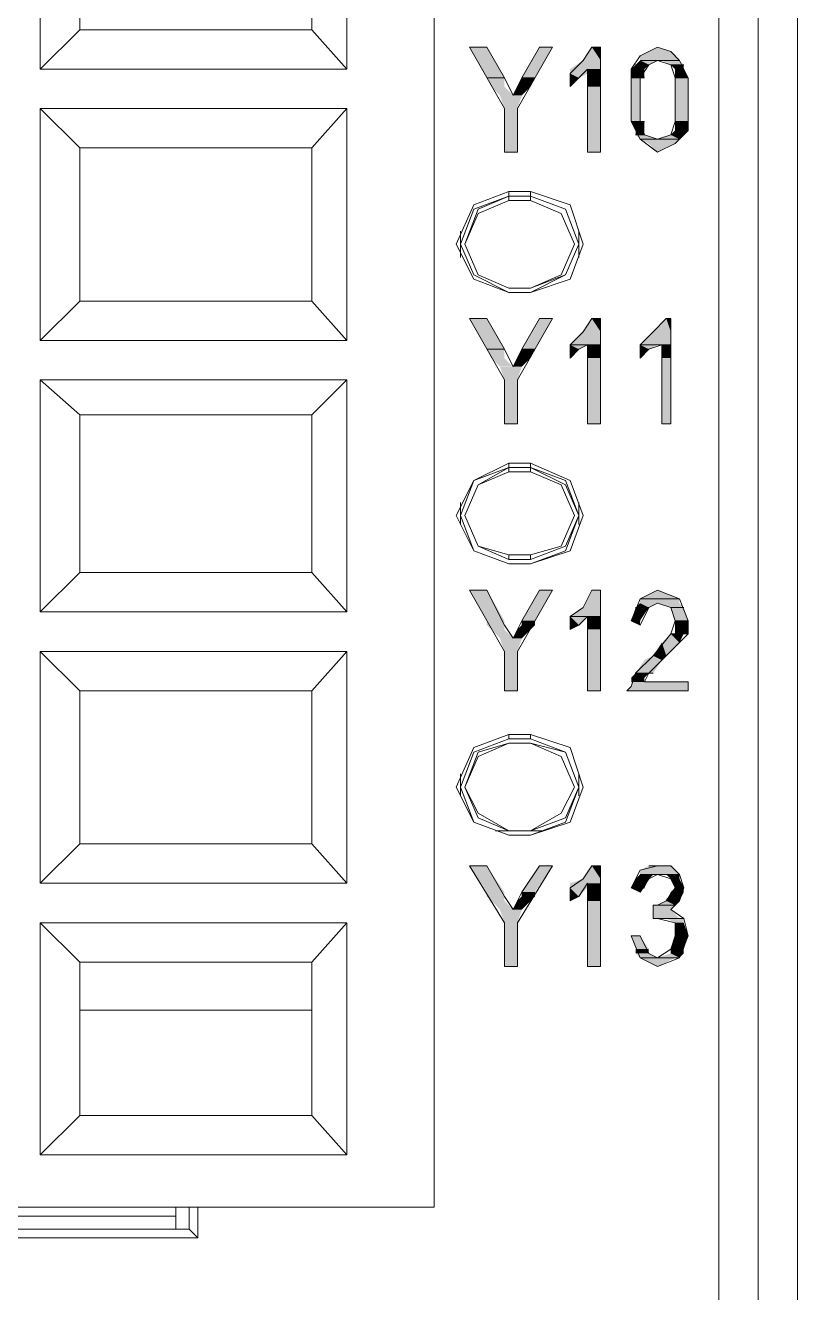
# Model space of a CAD drawing. Header units: millimetres. Extents: x -11 to 1219, y 0 to 1751.
# Drawn here: x 242.86 to 252.85, y 892.96 to 909.36 of the extents above; entities that cross this region are included whole.
import ezdxf

# ---------------------------------------------------------------- set-up
doc = ezdxf.new("R2010")
doc.units = ezdxf.units.MM
doc.header["$LTSCALE"] = 10
doc.layers.add('_MULTI_WIRE', color=9, linetype='CONTINUOUS')
doc.layers.add('PDF_Geometry', color=7, linetype='CONTINUOUS', true_color=0x151d1f)
doc.layers.add('PDF_Solid Fills', color=7, linetype='CONTINUOUS', true_color=0x070809)
doc.layers.get('_MULTI_WIRE').off()

# ---------------------------------------------------------------- blocks, each defined once
blk = doc.blocks.new('DVP-28SWS211R')
at = {"layer": 'PDF_Geometry', "color": 7, "lineweight": 9, "true_color": 0xffffff}
for p, q in [((0, 0), (0, -90.359)), ((45.208, -90.359), (45.208, 0)), ((-0.51, -0.453), (-0.51, -89.906)), ((45.718, -0.453), (45.718, -89.906)), ((41.525, -37.956), (41.525, -70.418)), ((36.427, -52.686), (36.427, -55.688)), ((40.392, -55.688), (40.392, -52.686)), ((36.937, -55.178), (36.937, -53.196)), ((39.939, -53.196), (39.939, -55.178)), ((36.427, -55.688), (36.937, -55.178)), ((36.937, -55.178), (39.939, -55.178)), ((39.939, -55.178), (40.392, -55.688)), ((41.979, -55.405), (42.205, -55.405)), ((42.205, -55.405), (41.979, -55.405)), ((42.205, -55.405), (41.979, -55.405)), ((41.979, -55.405), (42.432, -56.198)), ((42.432, -55.801), (42.205, -55.405)), ((42.602, -56.198), (43.055, -55.405)), ((42.885, -55.405), (42.658, -55.801)), ((42.885, -55.405), (43.055, -55.405)), ((43.055, -55.405), (42.885, -55.405)), ((43.055, -55.405), (42.885, -55.405)), ((43.565, -55.405), (43.452, -55.575)), ((43.565, -55.405), (43.678, -55.405)), ((43.678, -55.405), (43.565, -55.405)), ((43.678, -55.405), (43.565, -55.405)), ((43.678, -56.765), (43.678, -55.405)), ((44.415, -55.405), (44.188, -55.518)), ((44.585, -55.462), (44.415, -55.405)), ((43.452, -55.575), (43.282, -55.745)), ((44.188, -55.518), (44.075, -55.688)), ((44.188, -55.575), (44.415, -55.575)), ((44.415, -55.575), (44.188, -55.575)), ((44.188, -55.575), (44.415, -55.575)), ((44.415, -55.575), (44.188, -55.575)), ((44.301, -55.632), (44.415, -55.575)), ((44.415, -55.575), (44.698, -55.575)), ((44.698, -55.575), (44.415, -55.575)), ((44.415, -55.575), (44.698, -55.575)), ((44.698, -55.575), (44.415, -55.575)), ((44.415, -55.575), (44.585, -55.632)), ((44.698, -55.575), (44.585, -55.462)), ((44.811, -55.801), (44.698, -55.575)), ((36.427, -55.688), (40.392, -55.688)), ((43.282, -55.745), (43.282, -55.915)), ((43.395, -55.802), (43.508, -55.688)), ((43.508, -55.688), (43.508, -56.765)), ((44.075, -55.688), (44.075, -56.085)), ((44.131, -55.632), (44.301, -55.632)), ((44.301, -55.632), (44.131, -55.632)), ((44.131, -55.632), (44.301, -55.632)), ((44.301, -55.632), (44.131, -55.632)), ((44.188, -55.802), (44.301, -55.632)), ((44.585, -55.632), (44.754, -55.632)), ((44.754, -55.632), (44.585, -55.632)), ((44.585, -55.632), (44.754, -55.632)), ((44.754, -55.632), (44.585, -55.632)), ((44.585, -55.632), (44.641, -55.802)), ((42.205, -55.802), (42.432, -55.802)), ((42.432, -55.802), (42.205, -55.802)), ((42.205, -55.802), (42.432, -55.802)), ((42.432, -55.802), (42.205, -55.802)), ((42.545, -56.028), (42.432, -55.801)), ((42.658, -55.801), (42.545, -56.028)), ((42.658, -55.802), (42.828, -55.802)), ((42.828, -55.802), (42.658, -55.802)), ((42.658, -55.802), (42.828, -55.802)), ((42.828, -55.802), (42.658, -55.802)), ((43.282, -55.915), (43.395, -55.802)), ((44.075, -55.802), (44.188, -55.802)), ((44.188, -55.802), (44.075, -55.802)), ((44.075, -55.802), (44.245, -55.802)), ((44.188, -55.802), (44.075, -55.802)), ((44.075, -55.802), (44.188, -55.802)), ((44.188, -55.802), (44.075, -55.802)), ((44.075, -55.802), (44.188, -55.802)), ((44.188, -55.802), (44.075, -55.802)), ((44.245, -55.802), (44.188, -55.802)), ((44.188, -56.085), (44.188, -55.802)), ((44.641, -55.802), (44.811, -55.802)), ((44.811, -55.802), (44.641, -55.802)), ((44.641, -55.802), (44.811, -55.802)), ((44.811, -55.802), (44.641, -55.802)), ((44.641, -55.802), (44.811, -55.802)), ((44.811, -55.802), (44.641, -55.802)), ((44.641, -55.802), (44.811, -55.802)), ((44.811, -55.802), (44.641, -55.802)), ((44.641, -55.802), (44.641, -56.085)), ((44.811, -56.085), (44.811, -55.801)), ((44.075, -56.085), (44.075, -56.368)), ((44.188, -56.368), (44.188, -56.085)), ((44.641, -56.085), (44.641, -56.368)), ((44.811, -56.481), (44.811, -56.085)), ((40.392, -56.198), (36.427, -56.198)), ((36.937, -56.708), (36.427, -56.198)), ((36.427, -56.198), (36.427, -59.201)), ((40.392, -56.198), (39.939, -56.708)), ((40.392, -59.201), (40.392, -56.198)), ((42.432, -56.198), (42.432, -56.765)), ((42.602, -56.765), (42.602, -56.198)), ((44.075, -56.368), (44.188, -56.368)), ((44.188, -56.368), (44.075, -56.368)), ((44.075, -56.368), (44.188, -56.368)), ((44.188, -56.368), (44.075, -56.368)), ((44.075, -56.368), (44.245, -56.368)), ((44.245, -56.368), (44.075, -56.368)), ((44.075, -56.368), (44.245, -56.368)), ((44.245, -56.368), (44.075, -56.368)), ((44.075, -56.368), (44.188, -56.595)), ((44.245, -56.538), (44.188, -56.368)), ((44.641, -56.368), (44.585, -56.538)), ((44.641, -56.368), (44.811, -56.368)), ((44.811, -56.368), (44.641, -56.368)), ((44.641, -56.368), (44.811, -56.368)), ((44.811, -56.368), (44.641, -56.368)), ((44.641, -56.368), (44.811, -56.368)), ((44.811, -56.368), (44.641, -56.368)), ((44.641, -56.368), (44.811, -56.368)), ((44.811, -56.368), (44.641, -56.368)), ((44.131, -56.538), (44.245, -56.538)), ((44.245, -56.538), (44.131, -56.538)), ((44.131, -56.538), (44.245, -56.538)), ((44.245, -56.538), (44.131, -56.538)), ((44.415, -56.595), (44.245, -56.538)), ((44.585, -56.538), (44.415, -56.595)), ((44.585, -56.538), (44.754, -56.538)), ((44.754, -56.538), (44.585, -56.538)), ((44.585, -56.538), (44.754, -56.538)), ((44.754, -56.538), (44.585, -56.538)), ((44.641, -56.651), (44.811, -56.481)), ((39.939, -56.708), (36.937, -56.708)), ((36.937, -58.691), (36.937, -56.708)), ((39.939, -56.708), (39.939, -58.691)), ((44.188, -56.595), (44.415, -56.595)), ((44.415, -56.595), (44.188, -56.595)), ((44.188, -56.595), (44.415, -56.595)), ((44.415, -56.595), (44.188, -56.595)), ((44.188, -56.595), (44.415, -56.765)), ((44.415, -56.595), (44.698, -56.595)), ((44.698, -56.595), (44.415, -56.595)), ((44.415, -56.595), (44.698, -56.595)), ((44.698, -56.595), (44.415, -56.595)), ((44.415, -56.765), (44.641, -56.651)), ((42.432, -56.765), (42.602, -56.765)), ((42.602, -56.765), (42.432, -56.765)), ((42.432, -56.765), (42.602, -56.765)), ((43.508, -56.765), (43.678, -56.765)), ((43.678, -56.765), (43.508, -56.765)), ((43.508, -56.765), (43.678, -56.765)), ((42.035, -57.444), (42.488, -57.274)), ((42.035, -57.501), (42.488, -57.331)), ((42.488, -57.331), (42.092, -57.501)), ((42.488, -57.388), (42.092, -57.558)), ((42.772, -57.274), (42.488, -57.274)), ((42.488, -57.274), (42.488, -57.331)), ((42.488, -57.331), (42.772, -57.331)), ((42.772, -57.331), (42.488, -57.331)), ((42.488, -57.331), (42.488, -57.388)), ((42.772, -57.388), (42.488, -57.388)), ((42.772, -57.331), (42.772, -57.274)), ((43.282, -57.444), (42.772, -57.274)), ((42.772, -57.331), (42.772, -57.388)), ((42.772, -57.331), (43.225, -57.501)), ((43.225, -57.501), (42.772, -57.331)), ((42.772, -57.388), (43.168, -57.558)), ((41.809, -57.954), (42.035, -57.444)), ((41.865, -57.954), (42.035, -57.501)), ((42.092, -57.501), (41.922, -57.954)), ((42.092, -57.558), (41.922, -57.954)), ((43.168, -57.558), (43.338, -57.954)), ((43.225, -57.501), (43.395, -57.954)), ((43.395, -57.954), (43.225, -57.501)), ((43.452, -57.954), (43.282, -57.444)), ((41.865, -58.124), (41.865, -57.784)), ((43.395, -58.124), (43.395, -57.784)), ((42.035, -58.407), (41.809, -57.954)), ((42.035, -58.351), (41.865, -57.954)), ((41.922, -57.954), (42.092, -58.351)), ((41.922, -57.954), (42.092, -58.351)), ((43.338, -57.954), (43.168, -58.351)), ((43.395, -57.954), (43.225, -58.351)), ((43.225, -58.351), (43.395, -57.954)), ((43.282, -58.407), (43.452, -57.954)), ((42.488, -58.577), (42.035, -58.351)), ((42.092, -58.351), (42.488, -58.521)), ((42.092, -58.351), (42.488, -58.521)), ((43.225, -58.351), (42.772, -58.577)), ((43.168, -58.351), (42.772, -58.521)), ((42.772, -58.521), (43.225, -58.351)), ((42.488, -58.577), (42.035, -58.407)), ((42.772, -58.521), (42.488, -58.521)), ((42.488, -58.521), (42.772, -58.521)), ((42.488, -58.521), (42.488, -58.521)), ((42.772, -58.577), (43.282, -58.407)), ((42.772, -58.521), (42.772, -58.521)), ((36.427, -59.201), (36.937, -58.691)), ((36.937, -58.691), (39.939, -58.691)), ((39.939, -58.691), (40.392, -59.201)), ((42.772, -58.577), (42.488, -58.577)), ((42.488, -58.577), (42.772, -58.577)), ((42.488, -58.577), (42.488, -58.577)), ((42.772, -58.577), (42.772, -58.577)), ((41.979, -58.917), (42.205, -58.917)), ((42.205, -58.917), (41.979, -58.917)), ((42.205, -58.917), (41.979, -58.917)), ((41.979, -58.917), (42.432, -59.71)), ((42.432, -59.314), (42.205, -58.917)), ((42.602, -59.71), (43.055, -58.917)), ((42.885, -58.917), (42.658, -59.314)), ((42.885, -58.917), (43.055, -58.917)), ((43.055, -58.917), (42.885, -58.917)), ((43.055, -58.917), (42.885, -58.917)), ((43.565, -58.917), (43.452, -59.087)), ((43.565, -58.917), (43.678, -58.917)), ((43.678, -58.917), (43.565, -58.917)), ((43.678, -58.917), (43.565, -58.917)), ((43.678, -60.277), (43.678, -58.917)), ((44.528, -58.917), (44.358, -59.087)), ((44.528, -58.917), (44.585, -58.917)), ((44.585, -58.917), (44.528, -58.917)), ((44.585, -58.917), (44.528, -58.917)), ((44.585, -60.277), (44.585, -58.917)), ((36.427, -59.201), (40.392, -59.201)), ((43.452, -59.087), (43.282, -59.257)), ((44.358, -59.087), (44.188, -59.257)), ((42.205, -59.314), (42.432, -59.314)), ((42.432, -59.314), (42.205, -59.314)), ((42.205, -59.314), (42.432, -59.314)), ((42.432, -59.314), (42.205, -59.314)), ((42.545, -59.54), (42.432, -59.314)), ((42.658, -59.314), (42.545, -59.54)), ((42.658, -59.314), (42.828, -59.314)), ((42.828, -59.314), (42.658, -59.314)), ((42.658, -59.314), (42.828, -59.314)), ((42.828, -59.314), (42.658, -59.314)), ((43.282, -59.257), (43.508, -59.257)), ((43.508, -59.257), (43.282, -59.257)), ((43.282, -59.257), (43.508, -59.257)), ((43.508, -59.257), (43.282, -59.257)), ((43.282, -59.257), (43.282, -59.427)), ((43.282, -59.427), (43.395, -59.314)), ((43.395, -59.314), (43.508, -59.257)), ((43.508, -59.257), (43.678, -59.257)), ((43.678, -59.257), (43.508, -59.257)), ((43.508, -59.257), (43.678, -59.257)), ((43.678, -59.257), (43.508, -59.257)), ((43.508, -59.257), (43.508, -60.277)), ((44.188, -59.257), (44.415, -59.257)), ((44.415, -59.257), (44.188, -59.257)), ((44.188, -59.257), (44.471, -59.257)), ((44.415, -59.257), (44.188, -59.257)), ((44.188, -59.257), (44.188, -59.427)), ((44.188, -59.427), (44.301, -59.314)), ((44.301, -59.314), (44.471, -59.257)), ((44.471, -59.257), (44.415, -59.257)), ((44.471, -59.257), (44.585, -59.257)), ((44.585, -59.257), (44.471, -59.257)), ((44.471, -59.257), (44.585, -59.257)), ((44.585, -59.257), (44.471, -59.257)), ((44.471, -59.257), (44.471, -60.277)), ((40.392, -59.71), (36.427, -59.71)), ((36.937, -60.164), (36.427, -59.71)), ((36.427, -59.71), (36.427, -62.713)), ((40.392, -59.71), (39.939, -60.164)), ((40.392, -62.713), (40.392, -59.71)), ((42.432, -59.71), (42.432, -60.277)), ((42.602, -60.277), (42.602, -59.71)), ((39.939, -60.164), (36.937, -60.164)), ((36.937, -62.203), (36.937, -60.164)), ((39.939, -60.164), (39.939, -62.203)), ((42.432, -60.277), (42.602, -60.277)), ((42.602, -60.277), (42.432, -60.277)), ((42.432, -60.277), (42.602, -60.277)), ((43.508, -60.277), (43.678, -60.277)), ((43.678, -60.277), (43.508, -60.277)), ((43.508, -60.277), (43.678, -60.277)), ((44.471, -60.277), (44.585, -60.277)), ((44.585, -60.277), (44.471, -60.277)), ((44.471, -60.277), (44.585, -60.277)), ((42.035, -61.013), (42.488, -60.787)), ((42.035, -61.013), (42.488, -60.843)), ((42.488, -60.843), (42.092, -61.07)), ((42.772, -60.787), (42.488, -60.787)), ((42.488, -60.787), (42.488, -60.843)), ((42.488, -60.843), (42.772, -60.843)), ((42.772, -60.843), (42.488, -60.843)), ((42.488, -60.843), (42.488, -60.9)), ((42.772, -60.843), (42.772, -60.787)), ((43.282, -61.013), (42.772, -60.787)), ((42.772, -60.843), (42.772, -60.9)), ((42.772, -60.843), (43.225, -61.07)), ((42.772, -60.843), (43.225, -61.013)), ((42.488, -60.9), (42.092, -61.07)), ((42.772, -60.9), (42.488, -60.9)), ((43.168, -61.07), (42.772, -60.9)), ((41.809, -61.467), (42.035, -61.013)), ((41.865, -61.467), (42.035, -61.013)), ((42.092, -61.07), (41.922, -61.467)), ((42.092, -61.07), (41.922, -61.467)), ((43.338, -61.467), (43.168, -61.07)), ((43.225, -61.013), (43.395, -61.467)), ((43.225, -61.07), (43.395, -61.467)), ((43.452, -61.467), (43.282, -61.013)), ((41.865, -61.58), (41.865, -61.297)), ((43.395, -61.58), (43.395, -61.297)), ((42.035, -61.92), (41.809, -61.467)), ((42.035, -61.92), (41.865, -61.467)), ((41.922, -61.467), (42.092, -61.863)), ((41.922, -61.467), (42.092, -61.863)), ((43.168, -61.863), (43.338, -61.467)), ((43.395, -61.467), (43.225, -61.863)), ((43.395, -61.467), (43.225, -61.92)), ((43.282, -61.92), (43.452, -61.467)), ((42.488, -62.09), (42.035, -61.92)), ((42.488, -62.09), (42.035, -61.92)), ((42.092, -61.863), (42.488, -62.033)), ((42.092, -61.863), (42.488, -61.976)), ((42.488, -61.976), (42.488, -62.033)), ((42.488, -61.976), (42.772, -61.976)), ((43.225, -61.863), (42.772, -62.033)), ((42.772, -61.976), (43.168, -61.863)), ((43.225, -61.92), (42.772, -62.09)), ((42.772, -62.09), (43.282, -61.92)), ((42.772, -62.033), (42.772, -61.976)), ((42.488, -62.033), (42.772, -62.033)), ((42.772, -62.09), (42.488, -62.09)), ((42.488, -62.09), (42.772, -62.09)), ((42.488, -62.09), (42.488, -62.09)), ((42.772, -62.09), (42.772, -62.09)), ((36.427, -62.713), (36.937, -62.203)), ((36.937, -62.203), (39.939, -62.203)), ((39.939, -62.203), (40.392, -62.713)), ((41.979, -62.43), (42.205, -62.43)), ((42.205, -62.43), (41.979, -62.43)), ((42.205, -62.43), (41.979, -62.43)), ((41.979, -62.43), (42.432, -63.223)), ((42.432, -62.883), (42.205, -62.43)), ((42.602, -63.223), (43.055, -62.43)), ((42.885, -62.43), (42.658, -62.826)), ((42.885, -62.43), (43.055, -62.43)), ((43.055, -62.43), (42.885, -62.43)), ((43.055, -62.43), (42.885, -62.43)), ((43.565, -62.43), (43.452, -62.656)), ((43.565, -62.43), (43.678, -62.43)), ((43.678, -62.43), (43.565, -62.43)), ((43.678, -62.43), (43.565, -62.43)), ((43.678, -63.733), (43.678, -62.43)), ((44.188, -62.543), (44.415, -62.43)), ((44.415, -62.43), (44.698, -62.543)), ((44.075, -62.826), (44.188, -62.543)), ((44.188, -62.543), (44.698, -62.543)), ((44.698, -62.543), (44.188, -62.543)), ((44.188, -62.543), (44.698, -62.543)), ((44.698, -62.543), (44.188, -62.543)), ((44.415, -62.6), (44.301, -62.656)), ((44.585, -62.656), (44.415, -62.6)), ((44.698, -62.543), (44.811, -62.826)), ((36.427, -62.713), (40.392, -62.713)), ((43.452, -62.656), (43.282, -62.77)), ((43.282, -62.77), (43.508, -62.77)), ((43.508, -62.77), (43.282, -62.77)), ((43.282, -62.77), (43.508, -62.77)), ((43.508, -62.77), (43.282, -62.77)), ((43.282, -62.77), (43.282, -62.94)), ((43.395, -62.883), (43.508, -62.77)), ((43.508, -62.77), (43.678, -62.77)), ((43.678, -62.77), (43.508, -62.77)), ((43.508, -62.77), (43.678, -62.77)), ((43.678, -62.77), (43.508, -62.77)), ((43.508, -62.77), (43.508, -63.733)), ((44.131, -62.656), (44.301, -62.656)), ((44.301, -62.656), (44.131, -62.656)), ((44.131, -62.656), (44.301, -62.656)), ((44.301, -62.656), (44.131, -62.656)), ((44.301, -62.656), (44.188, -62.883)), ((44.585, -62.656), (44.754, -62.656)), ((44.754, -62.656), (44.585, -62.656)), ((44.585, -62.656), (44.754, -62.656)), ((44.754, -62.656), (44.585, -62.656)), ((44.641, -62.826), (44.585, -62.656)), ((42.545, -63.053), (42.432, -62.883)), ((42.658, -62.826), (42.545, -63.053)), ((43.282, -62.94), (43.395, -62.883)), ((44.075, -62.826), (44.188, -62.826)), ((44.188, -62.826), (44.075, -62.826)), ((44.075, -62.826), (44.188, -62.826)), ((44.188, -62.826), (44.075, -62.826)), ((44.075, -62.826), (44.188, -62.826)), ((44.188, -62.826), (44.075, -62.826)), ((44.075, -62.826), (44.188, -62.826)), ((44.188, -62.826), (44.075, -62.826)), ((44.188, -62.883), (44.075, -62.826)), ((44.585, -62.996), (44.641, -62.826)), ((44.641, -62.826), (44.811, -62.826)), ((44.811, -62.826), (44.641, -62.826)), ((44.641, -62.826), (44.811, -62.826)), ((44.811, -62.826), (44.641, -62.826)), ((44.641, -62.826), (44.811, -62.826)), ((44.811, -62.826), (44.641, -62.826)), ((44.641, -62.826), (44.811, -62.826)), ((44.811, -62.826), (44.641, -62.826)), ((44.811, -62.826), (44.811, -62.996)), ((44.358, -63.279), (44.585, -62.996)), ((44.698, -63.11), (44.471, -63.336)), ((44.641, -62.996), (44.585, -62.996)), ((44.585, -62.996), (44.754, -62.996)), ((44.754, -62.996), (44.641, -62.996)), ((44.641, -62.996), (44.811, -62.996)), ((44.754, -62.996), (44.641, -62.996)), ((44.811, -62.996), (44.698, -63.11)), ((44.811, -62.996), (44.754, -62.996)), ((40.392, -63.223), (36.427, -63.223)), ((36.937, -63.733), (36.427, -63.223)), ((36.427, -63.223), (36.427, -66.225)), ((40.392, -63.223), (39.939, -63.733)), ((40.392, -66.225), (40.392, -63.223)), ((42.432, -63.223), (42.432, -63.733)), ((42.602, -63.733), (42.602, -63.223)), ((44.131, -63.506), (44.358, -63.279)), ((44.471, -63.336), (44.301, -63.506)), ((44.075, -63.676), (44.131, -63.506)), ((44.131, -63.506), (44.301, -63.506)), ((44.301, -63.506), (44.131, -63.506)), ((44.131, -63.506), (44.358, -63.506)), ((44.301, -63.506), (44.131, -63.506)), ((44.301, -63.506), (44.245, -63.619)), ((44.245, -63.619), (44.811, -63.619)), ((44.811, -63.619), (44.245, -63.619)), ((44.245, -63.619), (44.811, -63.619)), ((44.358, -63.506), (44.301, -63.506)), ((44.811, -63.619), (44.811, -63.733)), ((39.939, -63.733), (36.937, -63.733)), ((36.937, -65.715), (36.937, -63.733)), ((39.939, -63.733), (39.939, -65.715)), ((42.432, -63.733), (42.602, -63.733)), ((42.602, -63.733), (42.432, -63.733)), ((42.432, -63.733), (42.602, -63.733)), ((43.508, -63.733), (43.678, -63.733)), ((43.678, -63.733), (43.508, -63.733)), ((43.508, -63.733), (43.678, -63.733)), ((44.018, -63.733), (44.075, -63.676)), ((44.018, -63.733), (44.811, -63.733)), ((44.811, -63.733), (44.018, -63.733)), ((44.811, -63.733), (44.018, -63.733)), ((42.035, -64.469), (42.488, -64.299)), ((42.488, -64.356), (42.035, -64.526)), ((42.092, -64.582), (42.488, -64.413)), ((42.488, -64.413), (42.092, -64.526)), ((42.772, -64.299), (42.488, -64.299)), ((42.488, -64.299), (42.488, -64.356)), ((42.772, -64.356), (42.488, -64.356)), ((42.488, -64.413), (42.772, -64.413)), ((42.772, -64.413), (42.488, -64.413)), ((42.488, -64.413), (42.488, -64.413)), ((42.772, -64.356), (42.772, -64.299)), ((43.282, -64.469), (42.772, -64.299)), ((42.772, -64.356), (43.225, -64.526)), ((42.772, -64.413), (42.772, -64.413)), ((42.772, -64.413), (43.168, -64.582)), ((43.225, -64.526), (42.772, -64.413)), ((41.809, -64.979), (42.035, -64.469)), ((42.035, -64.526), (41.865, -64.979)), ((42.092, -64.526), (41.922, -64.979)), ((41.922, -64.979), (42.092, -64.582)), ((43.168, -64.582), (43.338, -64.979)), ((43.225, -64.526), (43.395, -64.979)), ((43.395, -64.979), (43.225, -64.526)), ((43.452, -64.979), (43.282, -64.469)), ((41.865, -65.092), (41.865, -64.809)), ((43.395, -65.092), (43.395, -64.809)), ((42.035, -65.432), (41.809, -64.979)), ((41.865, -64.979), (42.035, -65.432)), ((42.092, -65.319), (41.922, -64.979)), ((41.922, -64.979), (42.092, -65.376)), ((43.338, -64.979), (43.168, -65.319)), ((43.395, -64.979), (43.225, -65.432)), ((43.225, -65.376), (43.395, -64.979)), ((43.282, -65.432), (43.452, -64.979)), ((42.488, -65.602), (42.035, -65.432)), ((42.035, -65.432), (42.488, -65.602)), ((42.488, -65.546), (42.092, -65.319)), ((42.092, -65.376), (42.488, -65.546)), ((43.168, -65.319), (42.772, -65.546)), ((42.772, -65.546), (43.225, -65.376)), ((43.225, -65.432), (42.772, -65.602)), ((42.772, -65.602), (43.282, -65.432)), ((42.942, -65.546), (42.318, -65.546)), ((42.772, -65.546), (42.488, -65.546)), ((42.488, -65.546), (42.772, -65.546)), ((42.488, -65.546), (42.488, -65.546)), ((42.772, -65.602), (42.488, -65.602)), ((42.488, -65.602), (42.772, -65.602)), ((42.488, -65.602), (42.488, -65.602)), ((42.772, -65.546), (42.772, -65.546)), ((42.772, -65.602), (42.772, -65.602)), ((36.427, -66.225), (36.937, -65.715)), ((36.937, -65.715), (39.939, -65.715)), ((39.939, -65.715), (40.392, -66.225)), ((41.979, -65.999), (42.205, -65.999)), ((42.205, -65.999), (41.979, -65.999)), ((42.205, -65.999), (41.979, -65.999)), ((41.979, -65.999), (42.432, -66.735)), ((42.432, -66.395), (42.205, -65.999)), ((42.602, -66.735), (43.055, -65.999)), ((42.885, -65.999), (42.658, -66.339)), ((42.885, -65.999), (43.055, -65.999)), ((43.055, -65.999), (42.885, -65.999)), ((43.055, -65.999), (42.885, -65.999)), ((43.565, -65.999), (43.452, -66.169)), ((43.565, -65.999), (43.678, -65.999)), ((43.678, -65.999), (43.565, -65.999)), ((43.678, -65.999), (43.565, -65.999)), ((43.678, -67.302), (43.678, -65.999)), ((44.188, -66.055), (44.075, -66.282)), ((44.415, -65.999), (44.188, -66.055)), ((44.415, -65.999), (44.301, -65.999)), ((44.301, -65.999), (44.585, -65.999)), ((44.585, -65.999), (44.415, -65.999)), ((44.585, -65.999), (44.415, -65.999)), ((44.698, -66.112), (44.585, -65.999)), ((36.427, -66.225), (40.392, -66.225)), ((43.452, -66.169), (43.282, -66.282)), ((43.395, -66.395), (43.508, -66.225)), ((43.508, -66.225), (43.508, -67.302)), ((44.131, -66.169), (44.301, -66.169)), ((44.301, -66.169), (44.131, -66.169)), ((44.131, -66.169), (44.301, -66.169)), ((44.301, -66.169), (44.131, -66.169)), ((44.188, -66.112), (44.358, -66.112)), ((44.358, -66.112), (44.188, -66.112)), ((44.188, -66.112), (44.415, -66.112)), ((44.358, -66.112), (44.188, -66.112)), ((44.188, -66.339), (44.301, -66.169)), ((44.301, -66.169), (44.415, -66.112)), ((44.415, -66.112), (44.358, -66.112)), ((44.415, -66.112), (44.698, -66.112)), ((44.698, -66.112), (44.415, -66.112)), ((44.415, -66.112), (44.698, -66.112)), ((44.698, -66.112), (44.415, -66.112)), ((44.415, -66.112), (44.585, -66.169)), ((44.585, -66.169), (44.698, -66.169)), ((44.698, -66.169), (44.585, -66.169)), ((44.585, -66.169), (44.698, -66.169)), ((44.698, -66.169), (44.585, -66.169)), ((44.585, -66.169), (44.641, -66.282)), ((44.754, -66.282), (44.698, -66.112)), ((42.545, -66.565), (42.432, -66.395)), ((42.658, -66.339), (42.545, -66.565)), ((43.282, -66.282), (43.282, -66.452)), ((43.282, -66.452), (43.395, -66.395)), ((44.075, -66.282), (44.245, -66.282)), ((44.245, -66.282), (44.075, -66.282)), ((44.075, -66.282), (44.245, -66.282)), ((44.245, -66.282), (44.075, -66.282)), ((44.075, -66.282), (44.245, -66.282)), ((44.245, -66.282), (44.075, -66.282)), ((44.075, -66.282), (44.245, -66.282)), ((44.245, -66.282), (44.075, -66.282)), ((44.075, -66.282), (44.188, -66.339)), ((44.641, -66.282), (44.528, -66.452)), ((44.641, -66.282), (44.754, -66.282)), ((44.754, -66.282), (44.641, -66.282)), ((44.641, -66.282), (44.754, -66.282)), ((44.754, -66.282), (44.641, -66.282)), ((44.641, -66.282), (44.754, -66.282)), ((44.754, -66.282), (44.641, -66.282)), ((44.641, -66.282), (44.754, -66.282)), ((44.754, -66.282), (44.641, -66.282)), ((44.698, -66.452), (44.754, -66.282)), ((44.358, -66.509), (44.415, -66.509)), ((44.415, -66.509), (44.358, -66.509)), ((44.415, -66.509), (44.358, -66.509)), ((44.358, -66.509), (44.358, -66.679)), ((44.528, -66.452), (44.415, -66.509)), ((44.415, -66.509), (44.641, -66.509)), ((44.641, -66.509), (44.415, -66.509)), ((44.415, -66.509), (44.641, -66.509)), ((44.641, -66.509), (44.415, -66.509)), ((44.528, -66.452), (44.698, -66.452)), ((44.698, -66.452), (44.528, -66.452)), ((44.528, -66.452), (44.698, -66.452)), ((44.698, -66.452), (44.528, -66.452)), ((44.585, -66.565), (44.698, -66.452)), ((44.754, -66.679), (44.585, -66.565)), ((40.392, -66.735), (36.427, -66.735)), ((36.937, -67.245), (36.427, -66.735)), ((36.427, -66.735), (36.427, -69.738)), ((40.392, -66.735), (39.939, -67.245)), ((40.392, -69.738), (40.392, -66.735)), ((42.432, -66.735), (42.432, -67.302)), ((42.602, -67.302), (42.602, -66.735)), ((44.358, -66.679), (44.415, -66.679)), ((44.415, -66.679), (44.358, -66.679)), ((44.358, -66.679), (44.358, -66.679)), ((44.358, -66.679), (44.415, -66.679)), ((44.415, -66.679), (44.754, -66.679)), ((44.754, -66.679), (44.415, -66.679)), ((44.415, -66.679), (44.754, -66.679)), ((44.754, -66.679), (44.415, -66.679)), ((44.415, -66.679), (44.641, -66.735)), ((44.471, -66.679), (44.754, -66.679)), ((44.754, -66.679), (44.471, -66.679)), ((44.471, -66.679), (44.754, -66.679)), ((44.754, -66.679), (44.471, -66.679)), ((44.641, -66.735), (44.641, -66.905)), ((44.811, -66.905), (44.754, -66.679)), ((44.188, -66.905), (44.075, -66.905)), ((44.075, -66.905), (44.188, -66.905)), ((44.188, -66.905), (44.075, -66.905)), ((44.075, -66.905), (44.188, -67.188)), ((44.188, -66.905), (44.188, -66.905)), ((44.301, -67.132), (44.188, -66.905)), ((44.641, -66.905), (44.585, -67.075)), ((44.641, -66.905), (44.811, -66.905)), ((44.811, -66.905), (44.641, -66.905)), ((44.641, -66.905), (44.811, -66.905)), ((44.811, -66.905), (44.641, -66.905)), ((44.641, -66.905), (44.811, -66.905)), ((44.811, -66.905), (44.641, -66.905)), ((44.641, -66.905), (44.811, -66.905)), ((44.811, -66.905), (44.641, -66.905)), ((44.641, -66.905), (44.811, -66.905)), ((44.811, -66.905), (44.641, -66.905)), ((44.641, -66.905), (44.811, -66.905)), ((44.811, -66.905), (44.641, -66.905)), ((44.698, -67.188), (44.811, -66.905)), ((44.585, -67.075), (44.415, -67.188)), ((44.188, -67.188), (44.698, -67.188)), ((44.698, -67.188), (44.188, -67.188)), ((44.188, -67.188), (44.698, -67.188)), ((44.698, -67.188), (44.188, -67.188)), ((44.188, -67.188), (44.641, -67.188)), ((44.641, -67.188), (44.188, -67.188)), ((44.188, -67.188), (44.698, -67.188)), ((44.641, -67.188), (44.188, -67.188)), ((44.188, -67.188), (44.415, -67.302)), ((44.415, -67.188), (44.301, -67.132)), ((44.415, -67.302), (44.698, -67.188)), ((44.698, -67.188), (44.641, -67.188)), ((39.939, -67.245), (36.937, -67.245)), ((36.937, -69.228), (36.937, -67.245)), ((39.939, -67.245), (39.939, -69.228)), ((42.432, -67.302), (42.602, -67.302)), ((42.602, -67.302), (42.432, -67.302)), ((42.432, -67.302), (42.602, -67.302)), ((43.508, -67.302), (43.678, -67.302)), ((43.678, -67.302), (43.508, -67.302)), ((43.508, -67.302), (43.678, -67.302)), ((36.937, -67.868), (39.939, -67.868)), ((36.427, -69.738), (36.937, -69.228)), ((36.937, -69.228), (39.939, -69.228)), ((39.939, -69.228), (40.392, -69.738)), ((36.427, -69.738), (40.392, -69.738)), ((30.365, -70.418), (41.525, -70.418)), ((38.183, -70.701), (38.183, -70.418)), ((38.353, -70.701), (38.353, -70.418)), ((38.466, -70.418), (38.466, -70.814)), ((38.183, -70.531), (31.158, -70.531)), ((30.818, -70.814), (38.466, -70.814)), ((30.932, -70.701), (38.353, -70.701)), ((38.466, -70.814), (38.353, -70.701))]:
    blk.add_line(p, q, dxfattribs=at)
at = {"layer": 'PDF_Solid Fills', "color": 7, "lineweight": 9, "true_color": 0xffffff, "transparency": 33554559}
for points in [[(41.979, -55.405), (42.205, -55.802), (42.432, -55.802)], [(41.979, -55.405), (42.205, -55.405), (42.432, -55.802)], [(42.885, -55.405), (42.658, -55.802), (42.828, -55.802)], [(42.885, -55.405), (43.055, -55.405), (42.828, -55.802)], [(43.565, -55.405), (43.452, -55.575), (43.678, -55.575)], [(43.565, -55.405), (43.678, -55.405), (43.678, -55.575)], [(44.415, -55.405), (44.301, -55.462), (44.585, -55.462)], [(43.451, -55.575), (43.282, -55.688), (43.678, -55.688)], [(43.451, -55.575), (43.678, -55.575), (43.678, -55.688)], [(44.188, -55.575), (44.131, -55.632), (44.301, -55.632)], [(44.301, -55.462), (44.188, -55.518), (44.641, -55.518)], [(44.188, -55.518), (44.188, -55.575), (44.698, -55.575)], [(44.188, -55.518), (44.641, -55.518), (44.698, -55.575)], [(44.188, -55.575), (44.415, -55.575), (44.301, -55.632)], [(44.301, -55.462), (44.585, -55.462), (44.641, -55.518)], [(44.471, -55.575), (44.585, -55.632), (44.754, -55.632)], [(44.471, -55.575), (44.698, -55.575), (44.754, -55.632)], [(43.282, -55.688), (43.282, -55.745), (43.508, -55.745)], [(43.282, -55.688), (43.508, -55.688), (43.508, -55.745)], [(43.282, -55.745), (43.282, -55.802), (43.395, -55.802)], [(43.282, -55.745), (43.508, -55.745), (43.395, -55.802)], [(43.508, -55.688), (43.508, -55.745), (43.678, -55.745)], [(43.508, -55.688), (43.678, -55.688), (43.678, -55.745)], [(43.508, -55.745), (43.508, -55.802), (43.678, -55.802)], [(43.508, -55.745), (43.678, -55.745), (43.678, -55.802)], [(44.131, -55.632), (44.075, -55.688), (44.245, -55.688)], [(44.075, -55.688), (44.075, -55.802), (44.245, -55.802)], [(44.075, -55.688), (44.245, -55.688), (44.245, -55.802)], [(44.131, -55.632), (44.301, -55.632), (44.245, -55.688)], [(44.585, -55.632), (44.641, -55.688), (44.754, -55.688)], [(44.585, -55.632), (44.754, -55.632), (44.754, -55.688)], [(44.641, -55.688), (44.641, -55.802), (44.811, -55.802)], [(44.641, -55.688), (44.754, -55.688), (44.811, -55.802)], [(42.205, -55.802), (42.262, -55.915), (42.432, -55.915)], [(42.205, -55.802), (42.432, -55.802), (42.432, -55.915)], [(42.262, -55.915), (42.375, -56.028), (42.545, -56.028)], [(42.262, -55.915), (42.432, -55.915), (42.545, -56.028)], [(42.602, -55.915), (42.545, -56.028), (42.658, -56.028)], [(42.658, -55.802), (42.602, -55.915), (42.772, -55.915)], [(42.602, -55.915), (42.772, -55.915), (42.658, -56.028)], [(42.658, -55.802), (42.828, -55.802), (42.772, -55.915)], [(43.282, -55.802), (43.395, -55.802), (43.282, -55.915)], [(43.508, -55.802), (43.508, -55.915), (43.678, -55.915)], [(43.508, -55.802), (43.678, -55.802), (43.678, -55.915)], [(43.508, -55.915), (43.508, -56.765), (43.678, -56.765)], [(43.508, -55.915), (43.678, -55.915), (43.678, -56.765)], [(44.075, -55.802), (44.075, -56.085), (44.188, -56.085)], [(44.075, -55.802), (44.188, -55.802), (44.188, -56.085)], [(44.641, -55.802), (44.641, -56.085), (44.811, -56.085)], [(44.641, -55.802), (44.811, -55.802), (44.811, -56.085)], [(42.375, -56.028), (42.432, -56.198), (42.602, -56.198)], [(42.375, -56.028), (42.658, -56.028), (42.602, -56.198)], [(44.075, -56.085), (44.075, -56.368), (44.188, -56.368)], [(44.075, -56.085), (44.188, -56.085), (44.188, -56.368)], [(44.641, -56.085), (44.641, -56.368), (44.811, -56.368)], [(44.641, -56.085), (44.811, -56.085), (44.811, -56.368)], [(42.432, -56.198), (42.432, -56.765), (42.602, -56.765)], [(42.432, -56.198), (42.602, -56.198), (42.602, -56.765)], [(44.075, -56.368), (44.131, -56.481), (44.245, -56.481)], [(44.075, -56.368), (44.245, -56.368), (44.245, -56.481)], [(44.641, -56.368), (44.641, -56.481), (44.811, -56.481)], [(44.641, -56.368), (44.811, -56.368), (44.811, -56.481)], [(44.131, -56.481), (44.131, -56.538), (44.245, -56.538)], [(44.131, -56.481), (44.245, -56.481), (44.245, -56.538)], [(44.131, -56.538), (44.188, -56.595), (44.415, -56.595)], [(44.131, -56.538), (44.245, -56.538), (44.415, -56.595)], [(44.585, -56.538), (44.415, -56.595), (44.698, -56.595)], [(44.641, -56.481), (44.585, -56.538), (44.754, -56.538)], [(44.585, -56.538), (44.754, -56.538), (44.698, -56.595)], [(44.641, -56.481), (44.811, -56.481), (44.754, -56.538)], [(44.188, -56.595), (44.301, -56.651), (44.641, -56.651)], [(44.188, -56.595), (44.698, -56.595), (44.641, -56.651)], [(44.301, -56.651), (44.641, -56.651), (44.415, -56.765)], [(41.979, -58.917), (42.205, -59.314), (42.432, -59.314)], [(41.979, -58.917), (42.205, -58.917), (42.432, -59.314)], [(42.885, -58.917), (42.658, -59.314), (42.828, -59.314)], [(42.885, -58.917), (43.055, -58.917), (42.828, -59.314)], [(43.565, -58.917), (43.452, -59.087), (43.678, -59.087)], [(43.565, -58.917), (43.678, -58.917), (43.678, -59.087)], [(44.528, -58.917), (44.358, -59.087), (44.585, -59.087)], [(44.528, -58.917), (44.585, -58.917), (44.585, -59.087)], [(43.451, -59.087), (43.282, -59.257), (43.678, -59.257)], [(43.451, -59.087), (43.678, -59.087), (43.678, -59.257)], [(44.358, -59.087), (44.188, -59.257), (44.585, -59.257)], [(44.358, -59.087), (44.585, -59.087), (44.585, -59.257)], [(42.205, -59.314), (42.262, -59.427), (42.432, -59.427)], [(42.205, -59.314), (42.432, -59.314), (42.432, -59.427)], [(42.658, -59.314), (42.602, -59.427), (42.772, -59.427)], [(42.658, -59.314), (42.828, -59.314), (42.772, -59.427)], [(43.282, -59.257), (43.282, -59.314), (43.395, -59.314)], [(43.282, -59.257), (43.508, -59.257), (43.395, -59.314)], [(43.282, -59.314), (43.395, -59.314), (43.282, -59.427)], [(43.508, -59.257), (43.508, -59.314), (43.678, -59.314)], [(43.508, -59.257), (43.678, -59.257), (43.678, -59.314)], [(43.508, -59.314), (43.508, -59.427), (43.678, -59.427)], [(43.508, -59.314), (43.678, -59.314), (43.678, -59.427)], [(44.188, -59.257), (44.188, -59.314), (44.301, -59.314)], [(44.188, -59.257), (44.415, -59.257), (44.301, -59.314)], [(44.188, -59.314), (44.301, -59.314), (44.188, -59.427)], [(44.471, -59.257), (44.471, -59.314), (44.585, -59.314)], [(44.471, -59.257), (44.585, -59.257), (44.585, -59.314)], [(44.471, -59.314), (44.471, -59.427), (44.585, -59.427)], [(44.471, -59.314), (44.585, -59.314), (44.585, -59.427)], [(42.262, -59.427), (42.375, -59.54), (42.545, -59.54)], [(42.262, -59.427), (42.432, -59.427), (42.545, -59.54)], [(42.602, -59.427), (42.545, -59.54), (42.658, -59.54)], [(42.602, -59.427), (42.772, -59.427), (42.658, -59.54)], [(43.508, -59.427), (43.508, -60.277), (43.678, -60.277)], [(43.508, -59.427), (43.678, -59.427), (43.678, -60.277)], [(44.471, -59.427), (44.471, -60.277), (44.585, -60.277)], [(44.471, -59.427), (44.585, -59.427), (44.585, -60.277)], [(42.375, -59.541), (42.432, -59.71), (42.602, -59.71)], [(42.375, -59.541), (42.658, -59.541), (42.602, -59.71)], [(42.432, -59.71), (42.432, -60.277), (42.602, -60.277)], [(42.432, -59.71), (42.602, -59.71), (42.602, -60.277)], [(41.979, -62.43), (42.205, -62.826), (42.432, -62.826)], [(41.979, -62.43), (42.205, -62.43), (42.432, -62.826)], [(42.885, -62.43), (42.658, -62.826), (42.828, -62.826)], [(42.885, -62.43), (43.055, -62.43), (42.828, -62.826)], [(43.565, -62.43), (43.452, -62.656), (43.678, -62.656)], [(43.565, -62.43), (43.678, -62.43), (43.678, -62.656)], [(44.415, -62.43), (44.188, -62.543), (44.698, -62.543)], [(44.188, -62.6), (44.131, -62.656), (44.301, -62.656)], [(44.188, -62.543), (44.188, -62.6), (44.698, -62.6)], [(44.188, -62.543), (44.698, -62.543), (44.698, -62.6)], [(44.188, -62.6), (44.415, -62.6), (44.301, -62.656)], [(44.415, -62.6), (44.585, -62.656), (44.754, -62.656)], [(44.415, -62.6), (44.698, -62.6), (44.754, -62.656)], [(43.451, -62.656), (43.282, -62.77), (43.678, -62.77)], [(43.282, -62.77), (43.282, -62.883), (43.395, -62.883)], [(43.282, -62.77), (43.508, -62.77), (43.395, -62.883)], [(43.451, -62.656), (43.678, -62.656), (43.678, -62.77)], [(43.508, -62.77), (43.508, -62.883), (43.678, -62.883)], [(43.508, -62.77), (43.678, -62.77), (43.678, -62.883)], [(44.131, -62.656), (44.075, -62.826), (44.188, -62.826)], [(44.131, -62.656), (44.301, -62.656), (44.188, -62.826)], [(44.585, -62.656), (44.641, -62.826), (44.811, -62.826)], [(44.585, -62.656), (44.754, -62.656), (44.811, -62.826)], [(42.205, -62.826), (42.205, -62.883), (42.432, -62.883)], [(42.205, -62.826), (42.432, -62.826), (42.432, -62.883)], [(42.205, -62.883), (42.262, -62.94), (42.432, -62.94)], [(42.205, -62.883), (42.432, -62.883), (42.432, -62.94)], [(42.262, -62.94), (42.375, -63.053), (42.545, -63.053)], [(42.262, -62.94), (42.432, -62.94), (42.545, -63.053)], [(42.602, -62.94), (42.545, -63.053), (42.658, -63.053)], [(42.658, -62.883), (42.602, -62.94), (42.772, -62.94)], [(42.602, -62.94), (42.772, -62.94), (42.658, -63.053)], [(42.658, -62.826), (42.658, -62.883), (42.828, -62.883)], [(42.658, -62.826), (42.828, -62.826), (42.828, -62.883)], [(42.658, -62.883), (42.828, -62.883), (42.772, -62.94)], [(43.282, -62.883), (43.395, -62.883), (43.282, -62.94)], [(43.508, -62.883), (43.508, -62.94), (43.678, -62.94)], [(43.508, -62.883), (43.678, -62.883), (43.678, -62.94)], [(43.508, -62.94), (43.508, -63.733), (43.678, -63.733)], [(43.508, -62.94), (43.678, -62.94), (43.678, -63.733)], [(44.075, -62.826), (44.188, -62.826), (44.188, -62.883)], [(44.641, -62.826), (44.641, -62.883), (44.811, -62.883)], [(44.641, -62.826), (44.811, -62.826), (44.811, -62.883)], [(44.641, -62.883), (44.641, -62.996), (44.811, -62.996)], [(44.641, -62.883), (44.811, -62.883), (44.811, -62.996)], [(42.375, -63.053), (42.432, -63.223), (42.602, -63.223)], [(42.375, -63.053), (42.658, -63.053), (42.602, -63.223)], [(44.471, -63.11), (44.358, -63.279), (44.528, -63.279)], [(44.585, -62.996), (44.471, -63.11), (44.698, -63.11)], [(44.471, -63.11), (44.698, -63.11), (44.528, -63.279)], [(44.585, -62.996), (44.754, -62.996), (44.698, -63.11)], [(42.432, -63.223), (42.432, -63.733), (42.602, -63.733)], [(42.432, -63.223), (42.602, -63.223), (42.602, -63.733)], [(44.358, -63.279), (44.245, -63.336), (44.471, -63.336)], [(44.358, -63.279), (44.528, -63.279), (44.471, -63.336)], [(44.245, -63.336), (44.131, -63.506), (44.358, -63.506)], [(44.245, -63.336), (44.471, -63.336), (44.358, -63.506)], [(44.131, -63.506), (44.075, -63.563), (44.245, -63.563)], [(44.075, -63.563), (44.075, -63.619), (44.245, -63.619)], [(44.075, -63.563), (44.245, -63.563), (44.245, -63.619)], [(44.075, -63.619), (44.075, -63.676), (44.811, -63.676)], [(44.075, -63.619), (44.811, -63.619), (44.811, -63.676)], [(44.131, -63.506), (44.301, -63.506), (44.245, -63.563)], [(44.075, -63.676), (44.018, -63.733), (44.811, -63.733)], [(44.075, -63.676), (44.811, -63.676), (44.811, -63.733)], [(41.979, -65.999), (42.205, -66.339), (42.432, -66.339)], [(41.979, -65.999), (42.205, -65.999), (42.432, -66.339)], [(42.885, -65.999), (42.658, -66.339), (42.828, -66.339)], [(42.885, -65.999), (43.055, -65.999), (42.828, -66.339)], [(43.565, -65.999), (43.452, -66.169), (43.678, -66.169)], [(43.565, -65.999), (43.678, -65.999), (43.678, -66.169)], [(44.301, -65.999), (44.188, -66.055), (44.641, -66.055)], [(44.188, -66.055), (44.188, -66.112), (44.698, -66.112)], [(44.188, -66.055), (44.641, -66.055), (44.698, -66.112)], [(44.301, -65.999), (44.585, -65.999), (44.641, -66.055)], [(43.451, -66.169), (43.282, -66.225), (43.678, -66.225)], [(43.282, -66.225), (43.282, -66.282), (43.508, -66.282)], [(43.282, -66.225), (43.508, -66.225), (43.508, -66.282)], [(43.451, -66.169), (43.678, -66.169), (43.678, -66.225)], [(43.508, -66.225), (43.508, -66.282), (43.678, -66.282)], [(43.508, -66.225), (43.678, -66.225), (43.678, -66.282)], [(44.131, -66.169), (44.075, -66.282), (44.245, -66.282)], [(44.188, -66.112), (44.131, -66.169), (44.301, -66.169)], [(44.131, -66.169), (44.301, -66.169), (44.245, -66.282)], [(44.188, -66.112), (44.358, -66.112), (44.301, -66.169)], [(44.528, -66.112), (44.585, -66.169), (44.698, -66.169)], [(44.528, -66.112), (44.698, -66.112), (44.698, -66.169)], [(44.585, -66.169), (44.641, -66.282), (44.754, -66.282)], [(44.585, -66.169), (44.698, -66.169), (44.754, -66.282)], [(42.205, -66.339), (42.205, -66.395), (42.432, -66.395)], [(42.205, -66.339), (42.432, -66.339), (42.432, -66.395)], [(42.205, -66.395), (42.262, -66.452), (42.432, -66.452)], [(42.205, -66.395), (42.432, -66.395), (42.432, -66.452)], [(42.658, -66.395), (42.602, -66.452), (42.772, -66.452)], [(42.658, -66.339), (42.658, -66.395), (42.828, -66.395)], [(42.658, -66.339), (42.828, -66.339), (42.828, -66.395)], [(42.658, -66.395), (42.828, -66.395), (42.772, -66.452)], [(43.282, -66.282), (43.282, -66.395), (43.395, -66.395)], [(43.282, -66.282), (43.508, -66.282), (43.395, -66.395)], [(43.282, -66.395), (43.395, -66.395), (43.282, -66.452)], [(43.508, -66.282), (43.508, -66.395), (43.678, -66.395)], [(43.508, -66.282), (43.678, -66.282), (43.678, -66.395)], [(43.508, -66.395), (43.508, -66.452), (43.678, -66.452)], [(43.508, -66.395), (43.678, -66.395), (43.678, -66.452)], [(44.075, -66.282), (44.245, -66.282), (44.188, -66.339)], [(44.585, -66.339), (44.528, -66.452), (44.698, -66.452)], [(44.641, -66.282), (44.585, -66.339), (44.754, -66.339)], [(44.585, -66.339), (44.754, -66.339), (44.698, -66.452)], [(44.641, -66.282), (44.754, -66.282), (44.754, -66.339)], [(42.262, -66.452), (42.375, -66.565), (42.545, -66.565)], [(42.262, -66.452), (42.432, -66.452), (42.545, -66.565)], [(42.375, -66.565), (42.432, -66.735), (42.602, -66.735)], [(42.375, -66.565), (42.658, -66.565), (42.602, -66.735)], [(42.602, -66.452), (42.545, -66.565), (42.658, -66.565)], [(42.602, -66.452), (42.772, -66.452), (42.658, -66.565)], [(43.508, -66.452), (43.508, -67.302), (43.678, -67.302)], [(43.508, -66.452), (43.678, -66.452), (43.678, -67.302)], [(44.358, -66.509), (44.358, -66.565), (44.585, -66.565)], [(44.358, -66.509), (44.641, -66.509), (44.585, -66.565)], [(44.358, -66.565), (44.358, -66.679), (44.698, -66.679)], [(44.358, -66.565), (44.585, -66.565), (44.698, -66.679)], [(44.528, -66.452), (44.415, -66.509), (44.641, -66.509)], [(44.528, -66.452), (44.698, -66.452), (44.641, -66.509)], [(42.432, -66.735), (42.432, -67.302), (42.602, -67.302)], [(42.432, -66.735), (42.602, -66.735), (42.602, -67.302)], [(44.528, -66.679), (44.641, -66.735), (44.754, -66.735)], [(44.528, -66.679), (44.754, -66.679), (44.754, -66.735)], [(44.641, -66.735), (44.641, -66.905), (44.811, -66.905)], [(44.641, -66.735), (44.754, -66.735), (44.811, -66.905)], [(44.075, -66.905), (44.131, -67.075), (44.301, -67.075)], [(44.075, -66.905), (44.188, -66.905), (44.301, -67.075)], [(44.641, -66.905), (44.585, -67.075), (44.754, -67.075)], [(44.641, -66.905), (44.811, -66.905), (44.754, -67.075)], [(44.131, -67.075), (44.131, -67.132), (44.301, -67.132)], [(44.131, -67.075), (44.301, -67.075), (44.301, -67.132)], [(44.585, -67.075), (44.585, -67.132), (44.754, -67.132)], [(44.585, -67.075), (44.754, -67.075), (44.754, -67.132)], [(44.131, -67.132), (44.188, -67.188), (44.415, -67.188)], [(44.131, -67.132), (44.301, -67.132), (44.415, -67.188)], [(44.188, -67.188), (44.641, -67.188), (44.415, -67.302)], [(44.585, -67.132), (44.415, -67.188), (44.698, -67.188)], [(44.585, -67.132), (44.754, -67.132), (44.698, -67.188)]]:
    blk.add_solid(points, dxfattribs=at)

msp = doc.modelspace()

# ---------------------------------------------------------------- block references
at = {"layer": '_MULTI_WIRE'}
for p in [(206.6221, 964.4776), (206.6221, 964.4776), (206.6221, 964.4776), (206.6221, 964.4776), (252.8495, 964.4776)]:
    msp.add_blockref('DVP-28SWS211R', p, dxfattribs=at)

doc.saveas('drawing.dxf')
